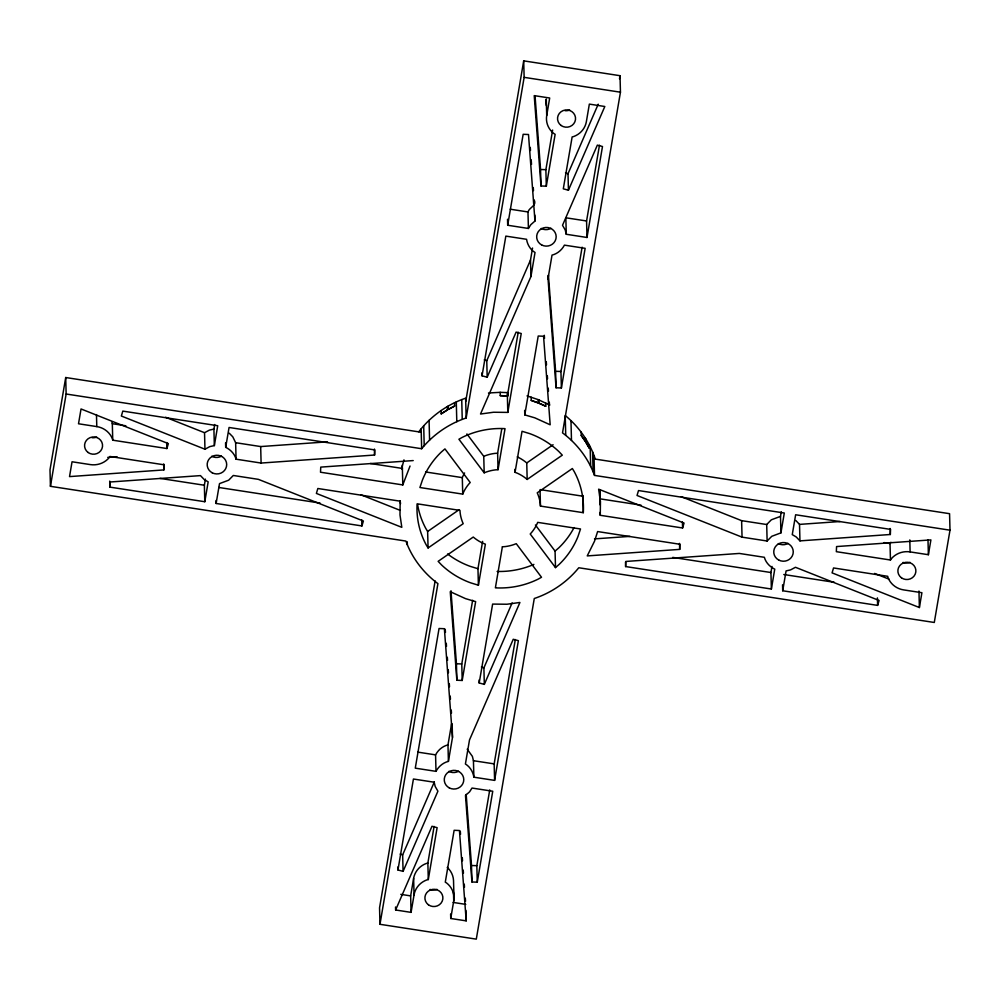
<?xml version="1.0" encoding="UTF-8"?>
<svg xmlns="http://www.w3.org/2000/svg" width="1000" height="1000" viewBox="0 0 1000 1000"><rect width="100%" height="100%" fill="white"/><g stroke="black" fill="none" stroke-linecap="round" stroke-linejoin="round"><path stroke-width="1.5" d="M599.688 496.225L599.975 490.05M600.062 489.775L599.775 499.525M403.988 459.862L401.613 468.762M402.325 469.1L402.375 468.438L370.375 463.5M600.262 515.3L600.45 501.575L598.625 489.162L684.05 523.062L682.588 527.987L600.262 515.3L600.188 512.3M583.275 512.688L583.35 511.987A83.238 79.725 -1.5 0 0 574.263 471.662L572.362 468.525L537.238 492.812A40.35 38.65 -1.5 0 1 540.25 503.4L540.462 506.087L583.275 512.688L582.925 495.487M109.875 487.113L110.113 482L200.475 475.613L204.213 479.525L208.175 481.875L204.788 501.725L109.875 487.113L109.712 481.112M625.625 566.562L625.862 561.45L739.325 553.438L764.362 557.3C765.75 562.575 769.9 566.825 774.75 569.163L771.375 589.025L625.625 566.562L625.5 562.062M421.225 432.238L65.713 377.525L50 469.812L50.438 486.312L405.913 541.075C412.05 558.038 423.488 572.863 437.912 583.625L379.975 924.3L476.3 939.137L534.275 598.5C551.625 592.712 567.212 581.938 578.775 567.762L934.287 622.475L950 530.188L949.562 513.688L594.087 458.925M50.438 486.312L66.137 394.012L65.713 377.525M204.788 501.725L204.363 485.238L205.4 479.125M214.35 445.588L217.725 425.725L122.812 411.1L121.35 416.025L204.963 449.212L209.812 446.613L214.35 445.588L213.912 429.087L214.7 424.513M216.125 503.475L219.5 483.612L228.663 480.2L233.3 475.475L258.387 479.35L363.387 521.013L361.925 525.938L216.125 503.475L216.05 500.475M225.688 447.325L229.062 427.475L374.812 449.925L374.575 455.037L261.1 463.05L236.075 459.188C234.688 453.913 230.525 449.663 225.688 447.325L225.562 442.837M435.125 580.95L379.55 907.8L379.975 924.3M465.725 401.5L523.7 60.862L620.025 75.7L620.45 92.2L562.525 432.863C576.95 443.625 588.387 458.462 594.513 475.412L950 530.188M66.137 394.012L421.662 448.725C433.212 434.562 448.812 423.775 466.163 417.987L524.138 77.35L523.7 60.862M397.95 869.975L413.425 779.025L434.15 782.212L435.225 786.55L437.912 791.188L403.088 871.363L397.95 869.975L397.875 866.975M482.05 375.812L505.838 236.112L526.562 239.3C527.362 244.613 530.4 249.688 535.025 252.5L530.938 276.537L487.188 377.212L482.05 375.812L481.975 372.825M507.688 225.25L523.162 134.3L528.5 134.512L534.963 221.05L530.862 224.65L528.413 228.45L507.688 225.25L507.525 219.25M395.538 906.988L395.613 909.987L411.075 912.375L410.65 895.888L413.625 878.375A20.087 19.25 -1.5 0 1 426.35 863.45L427.863 863.062L434.1 826.438M411.075 912.375L414.062 894.862L413.625 878.375M546.712 115.512L549.688 98.012L534.225 95.625L540.975 185.963L546.312 186.188L555.138 134.325L553.825 133.5A20.087 19.25 -1.5 0 1 546.712 115.512L546.275 99.025A20.087 19.25 -1.5 0 0 546.375 105.712M478.4 585.212L485.375 544.175L482.788 543.138A40.35 38.65 -1.5 0 1 473.25 537.05L438.137 561.337L441.55 564.938A83.238 79.725 -1.5 0 0 470.637 582.837L478.4 585.212L477.962 568.713L482.612 541.362M498.05 469.688L505.037 428.675L504.312 428.6A83.238 79.725 -1.5 0 0 462.188 437.4L458.913 439.237L484.188 472.812A40.35 38.65 -1.5 0 1 495.25 469.9L498.05 469.688L497.625 453.2L501.763 428.888M488.488 392.987L500.163 392.337L500.25 395.637L507.375 395.913L518.225 332.2M530.938 276.537L530.5 260.05L532.55 248.025M546.312 186.188L545.875 169.7L552.625 130.037M448.413 761.375L452.5 737.387L444.387 628.713L439.05 628.5L415.275 768.162L436 771.35C438.55 766.538 443.075 762.663 448.413 761.375L447.975 744.887L451.562 723.9M462.212 680.462L475.65 601.613L465.6 598.663L450.25 591.688L456.863 680.238L462.212 680.462L461.775 663.975L472.638 600.275M414.062 894.862A20.087 19.25 -1.5 0 1 426.775 879.938L428.3 879.55L437.125 827.663L431.987 826.275L395.613 909.987M507.812 412.4L521.237 333.512L516.1 332.125L480.513 414.025L493.475 412.25L507.812 412.4L507.287 392.612L500.163 392.337M479.2 682.975L492.625 604.087L506.962 604.237L519.925 602.463L484.325 684.375L479.2 682.975L479.113 679.975M515.05 472.312L522.038 431.287L529.8 433.65A83.238 79.725 -1.5 0 1 558.888 451.562L562.3 455.163L527.175 479.438A40.35 38.65 -1.5 0 0 517.65 473.35L515.05 472.312L514.975 469.312M524.775 414.888L538.225 336.025L543.562 336.25L550.175 424.8L534.825 417.837L524.775 414.888L524.663 410.387M547.938 279.1L552.025 255.113C557.35 253.825 561.888 249.963 564.425 245.138L585.15 248.325L561.388 387.987L556.05 387.775L547.85 276.1M465.925 910.375L466.2 920.863L450.737 918.487L453.725 900.975L453.488 891.975M477.262 882.188L492.75 791.237L472.025 788.05L469.562 791.85L465.475 795.438L471.938 881.975L477.262 882.188L476.838 865.7L489.738 789.912M494.6 780.387L518.375 640.675L513.237 639.275L469.5 739.95L465.412 763.988C470.025 766.8 473.062 771.875 473.875 777.188L494.6 780.387L494.162 763.888L515.325 639.538M561.388 387.987L560.95 371.5L582.112 247.188M587 237.475L602.487 146.525L597.35 145.125L562.513 225.3L565.212 229.938L566.275 234.275L587 237.475L586.575 220.975L599.475 145.188M619.5 78.775L620.025 75.7M771.375 589.025L770.938 572.525L771.975 566.425M780.925 532.875L784.312 513.013L638.513 490.55L637.038 495.475L742.05 537.15L767.125 541.013L771.775 536.3L780.925 532.875L780.5 516.388L781.275 511.8M782.7 590.763L786.087 570.913L790.612 569.875L795.462 567.288L879.087 600.475L877.613 605.388L782.7 590.763L782.55 584.775M919.388 607.537L921.912 592.712L903.637 589.9A20.087 19.25 -1.5 0 1 888.088 577.75L887.688 576.3L833.538 567.962L832.075 572.875L919.388 607.537L918.962 591.038M928.388 554.712L930.9 539.9L836.575 546.562L836.338 551.675L890.462 560.013L891.325 558.75A20.087 19.25 -1.5 0 1 910.113 551.9L928.388 554.712L927.987 539.725M166.887 448.537L168.35 443.612L81.037 408.963L78.513 423.775L96.788 426.587A20.087 19.25 -1.5 0 1 112.35 438.738L112.75 440.188L166.887 448.537L166.737 442.537M413.212 460.575L320.75 467.113L320.513 472.225L402.8 484.925L410.037 466.025M487.188 377.212L486.763 360.725L530.5 260.05M568.438 190.212L604.812 106.5L589.35 104.113L586.375 121.625A20.087 19.25 -1.5 0 1 573.65 136.55L572.137 136.938L563.3 188.825L568.438 190.212L568.013 173.725L598.212 104.2M403.088 871.363L402.65 854.875L434.375 781.862M484.325 684.375L483.9 667.875L512.125 602.913M462.738 494.113L463.837 491.625A40.35 38.65 -1.5 0 1 470.2 482.488L444.938 448.9L441.175 452.175A83.238 79.725 -1.5 0 0 422.413 480.075L419.913 487.512L462.738 494.113L462.3 477.625L463.4 475.138A40.35 38.65 -1.5 0 1 464.575 472.962M528.413 228.45L527.975 211.95C529.425 207.138 537.05 205.863 534.188 199.925M436 771.35L435.575 754.862C438.113 750.037 442.65 746.175 447.975 744.887M767.125 541.013L766.7 524.525L771.338 519.8L780.5 516.388M890.462 560.013L890.025 543.525L890.888 542.263M418.787 431.775C430.65 416.3 447.175 404.462 465.637 398.2L466.163 417.987M204.963 449.212L204.537 432.713L209.387 430.125L213.912 429.087M555.5 567.6L530.225 534.012A40.35 38.65 -1.5 0 0 536.6 524.862L537.7 522.375L580.513 528.975L578.025 536.413A83.238 79.725 -1.5 0 1 559.263 564.312L555.5 567.6L555.062 551.1L558.825 547.825A83.238 79.725 -1.5 0 0 574.075 527.562M441.087 410.562L441.175 413.862L447.45 409.875L447.362 406.575M428.075 547.962L426.175 544.825A83.238 79.725 -1.5 0 1 417.075 504.513L417.15 503.8L459.963 510.4L460.175 513.088A40.35 38.65 -1.5 0 0 463.188 523.688L428.075 547.962L427.638 531.475L459 509.787M527.175 479.438L526.75 462.95L553.088 444.738M441.175 413.862L447.45 409.875M448.113 406.15L448.2 409.45L454.637 406.012L454.55 402.713M448.2 409.45L454.637 406.012M497.625 453.2L494.812 453.413A40.35 38.65 -1.5 0 0 483.75 456.325L466.912 433.938M107.75 457.375L117.037 456.712M229.213 433.175L232.8 436.838L235.637 442.7L260.675 446.562L327.512 441.838M163.863 469.925L69.525 476.6L72.05 461.775L90.325 464.6A20.087 19.25 -1.5 0 0 109.113 457.738L109.975 456.475L164.1 464.812L163.863 469.925L163.7 463.938M594.5 538.888L629.938 536.375M795.788 520.475L799.525 524.388L840.037 521.525M679.675 549.388L587.225 555.913L594.525 541.2L597.625 531.562L679.925 544.263L679.675 549.388L679.525 543.387M799.963 540.875L890.312 534.5L890.562 529.388L795.638 514.763L792.262 534.625L796.225 536.962L799.963 540.875L799.525 524.388M500.25 395.637L507.375 395.913M535.075 96.263L540.55 169.475L545.875 169.7M548.425 275.025L555.612 371.287L560.95 371.5M450.975 590.737L456.438 663.75L461.775 663.975M466.188 794.4L471.5 865.487L476.838 865.7M507.287 392.612L508.025 392.65L508.113 395.95M524.138 77.35L620.45 92.2M510.213 209.213L527.975 211.95M586.575 220.975L565.85 217.787L566.275 234.275M111.912 422.25L112.312 423.7L125.85 425.788M425.6 471.962L462.3 477.625M540.037 489.6L582.85 496.2M640.987 505.15L599.825 498.812L600.125 491.975M681.2 496.675L741.612 520.65L766.7 524.525M884.013 542.6L890.025 543.525M159.963 478.4L204.363 485.238M218.762 487.463L320.05 503.062M672.75 557.4L770.938 572.525M783.8 574.513L834.325 582.3M417.8 752.125L435.575 754.862M467.2 749.2L472.375 756.35L473.438 760.7L494.162 763.888M400.812 894.362L410.65 895.888M453.125 902.425L465.775 904.375M527.013 395.9L538.188 399.625L549.663 405.012M531.138 397.113L531.225 400.412L538.275 402.925L538.188 399.625M477.962 568.713L470.2 566.35A83.238 79.725 -1.5 0 1 447.612 553.987M565.487 172.887L568.013 173.725M484.237 359.875L486.763 360.725M481.375 667.038L483.9 667.875M400.125 854.038L402.65 854.875M531.225 400.412L538.275 402.925M874.587 573.425L888.9 579.113M165.613 417.262L204.537 432.713M360.838 494.75L399.925 510.262M538.987 399.95L539.075 403.25L545.75 406.213L545.662 402.925M539.075 403.25L545.75 406.213M595.275 458.963C589.562 442.05 579.05 426.812 565.212 415.513L565.737 435.3M581.15 432.137L581.237 435.438L585.388 441.438L585.3 438.137M535.413 524.987L555.062 551.1M581.237 435.438L585.388 441.438M585.737 438.85L585.825 442.15L589.4 448.325L589.312 445.025M427.638 531.475L425.737 528.337A83.238 79.725 -1.5 0 1 417.612 504.663M585.825 442.15L589.4 448.325M400.175 500.838L400.538 503.7M530.262 147.387L530.487 150.475M531.188 159.75L531.525 164.387M533.263 187.562L533.488 190.65M544.3 335.288L544.525 338.4M546.263 361.7L546.5 364.812M547.312 375.688L547.55 378.787M548.237 388.113L548.475 391.213M549.288 402.088L549.513 405.2M445.225 629.3L445.462 632.413M446.275 643.275L446.5 646.388M447.312 657.25L447.55 660.35M448.237 669.663L448.475 672.775M449.288 683.637L449.513 686.75M450.213 696.062L450.45 699.163M451.25 710.037L451.488 713.138M460.3 831.162L460.538 834.275M462.287 857.65L462.512 860.763M463.212 870.113L463.45 873.225M464.263 884.125L464.487 887.237M465.3 898.15L465.538 901.263M466.2 920.863L459.45 830.525L454.125 830.3L445.288 882.163L446.613 882.987A20.087 19.25 -1.5 0 1 453.725 900.975M909.8 539.9L910.113 551.9M890.163 528.5L890.312 534.5M877.425 597.9L877.613 605.388M741.612 520.65L742.05 537.15M682.425 521.987L682.588 527.987M599.738 495.513L599.987 504.812M594 455.625L594.513 475.412M592.575 451.887L593.1 471.675M590.15 446.675L590.675 466.463M570.975 420.65L571.487 440.438M555.612 371.287L556.05 387.775M540.55 169.475L540.975 185.963M534.8 215.05L534.963 221.05M540.075 491.1L540.462 506.087M483.75 456.325L484.188 472.812M473.438 760.7L473.875 777.188M461.725 399.575L462.238 419.363M471.5 865.487L471.938 881.975M456.287 401.9L456.8 421.7M456.438 663.75L456.863 680.238M452.15 723.9L452.5 737.387M453.963 896.963L453.525 880.462A20.087 19.25 -1.5 0 0 447.225 867.387M450.625 913.988L450.737 918.487M429.075 420.337L429.588 440.125M423.7 425.863L424.212 445.65M421.15 428.938L421.662 448.725M427.863 863.062L428.3 879.55M407.262 541.775L407.337 544.825M402.287 465.138L402.8 484.925M374.412 449.038L374.575 455.037M361.763 519.938L361.925 525.938M260.675 446.562L261.1 463.05M235.637 442.7L236.075 459.188M112.312 423.7L112.75 440.188M96.475 414.6L96.788 426.587M569.637 110.013A9.012 8.637 -1.5 0 1 565.025 110.65M551 228.312A9.762 9.35 -1.5 0 1 541.237 228.475M517.212 456.863A40.35 38.65 -1.5 0 1 526.75 462.95M909.975 562.337A9.012 8.637 -1.5 0 1 903.075 562.425M788.075 543.413A9.762 9.35 -1.5 0 1 778.325 543.575M533.888 564.412A83.238 79.725 -1.5 0 1 497.137 571.45M436.987 889.362A9.012 8.637 -1.5 0 1 430.087 889.438M458.587 771.225A9.762 9.35 -1.5 0 1 448.825 771.388M96.65 437.038A9.012 8.637 -1.5 0 1 92.037 437.675M221.5 456.125A9.762 9.35 -1.5 0 1 211.75 456.287M400.175 501.188L399.988 514.913L401.812 527.337L316.388 493.425L317.85 488.5L400.175 501.188M502.375 546.8L495.387 587.825L496.125 587.888A83.238 79.725 -1.5 0 0 538.237 579.087L541.512 577.263L516.25 543.675A40.35 38.65 -1.5 0 1 505.188 546.587L502.375 546.8M561.125 125.487A9.012 8.637 -1.5 0 0 575.487 119.6A9.012 8.637 -1.5 0 0 563.013 110.638A9.012 8.637 -1.5 0 0 561.125 125.487M541.675 244.963A9.762 9.35 -1.5 0 0 556.175 236.625A9.762 9.35 -1.5 0 0 541.413 228.775A9.762 9.35 -1.5 0 0 541.675 244.963M901.462 577.812A9.012 8.637 -1.5 0 0 915.825 571.925A9.012 8.637 -1.5 0 0 903.35 562.962A9.012 8.637 -1.5 0 0 901.462 577.812M778.75 560.062A9.762 9.35 -1.5 0 0 793.263 551.725A9.762 9.35 -1.5 0 0 778.5 543.875A9.762 9.35 -1.5 0 0 778.75 560.062M428.475 904.825A9.012 8.637 -1.5 0 0 442.837 898.938A9.012 8.637 -1.5 0 0 430.363 889.987A9.012 8.637 -1.5 0 0 428.475 904.825M449.263 787.875A9.762 9.35 -1.5 0 0 463.775 779.538A9.762 9.35 -1.5 0 0 449 771.688A9.762 9.35 -1.5 0 0 449.263 787.875M88.138 452.5A9.012 8.637 -1.5 0 0 102.5 446.613A9.012 8.637 -1.5 0 0 90.025 437.663A9.012 8.637 -1.5 0 0 88.138 452.5M212.175 472.775A9.762 9.35 -1.5 0 0 226.688 464.438A9.762 9.35 -1.5 0 0 211.925 456.587A9.762 9.35 -1.5 0 0 212.175 472.775"/></g></svg>
